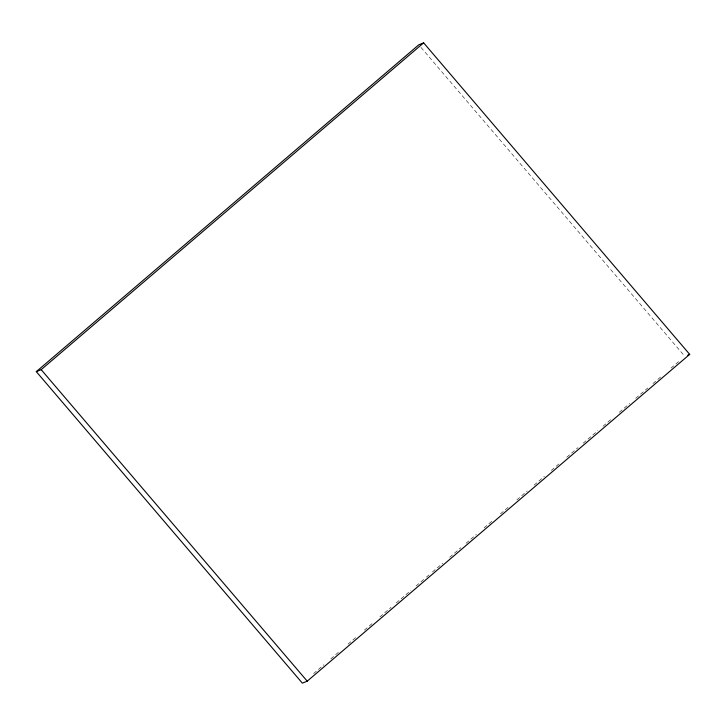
<?xml version="1.0" encoding="UTF-8"?>
<svg xmlns="http://www.w3.org/2000/svg" width="726" height="726" viewBox="0 0 726 726"><rect width="100%" height="100%" fill="white"/><g stroke="black" fill="none" stroke-linecap="round" stroke-linejoin="round"><path stroke-width="0.54" stroke-dasharray="3.63 2.72" d="M313.55 673.583L323.887 664.744M330.784 658.854L340.258 650.759M348.008 644.134L357.482 636.04M364.379 630.15L373.854 622.055M379.88 616.9L391.078 607.335M396.251 602.916L410.889 590.401M416.062 585.991L425.536 577.896M426.398 577.152L428.984 574.947M432.424 572.006L442.76 563.167M449.657 557.287L460.856 547.713M466.019 543.302L476.356 534.463M484.106 527.838L493.589 519.743M500.477 513.854L509.951 505.759M516.839 499.869L527.185 491.039M534.073 485.149L544.409 476.32M551.297 470.43L560.771 462.335M566.806 457.18L578.005 447.615M583.169 443.196L597.816 430.681M602.988 426.262L610.738 419.646M619.351 412.277L629.687 403.447M635.713 398.293L647.773 387.993M652.946 383.573L662.421 375.478M671.033 368.118L679.645 360.758M420.971 47.417L684.818 356.339"/><path stroke-width="1.09" d="M36.3 371.639L418.766 44.831L423.648 42.852L689.7 354.361L307.234 681.169L302.352 683.148L36.3 371.639L41.182 369.661L423.648 42.852M687.749 355.15L689.7 354.361M41.182 369.661L307.234 681.169"/></g></svg>
